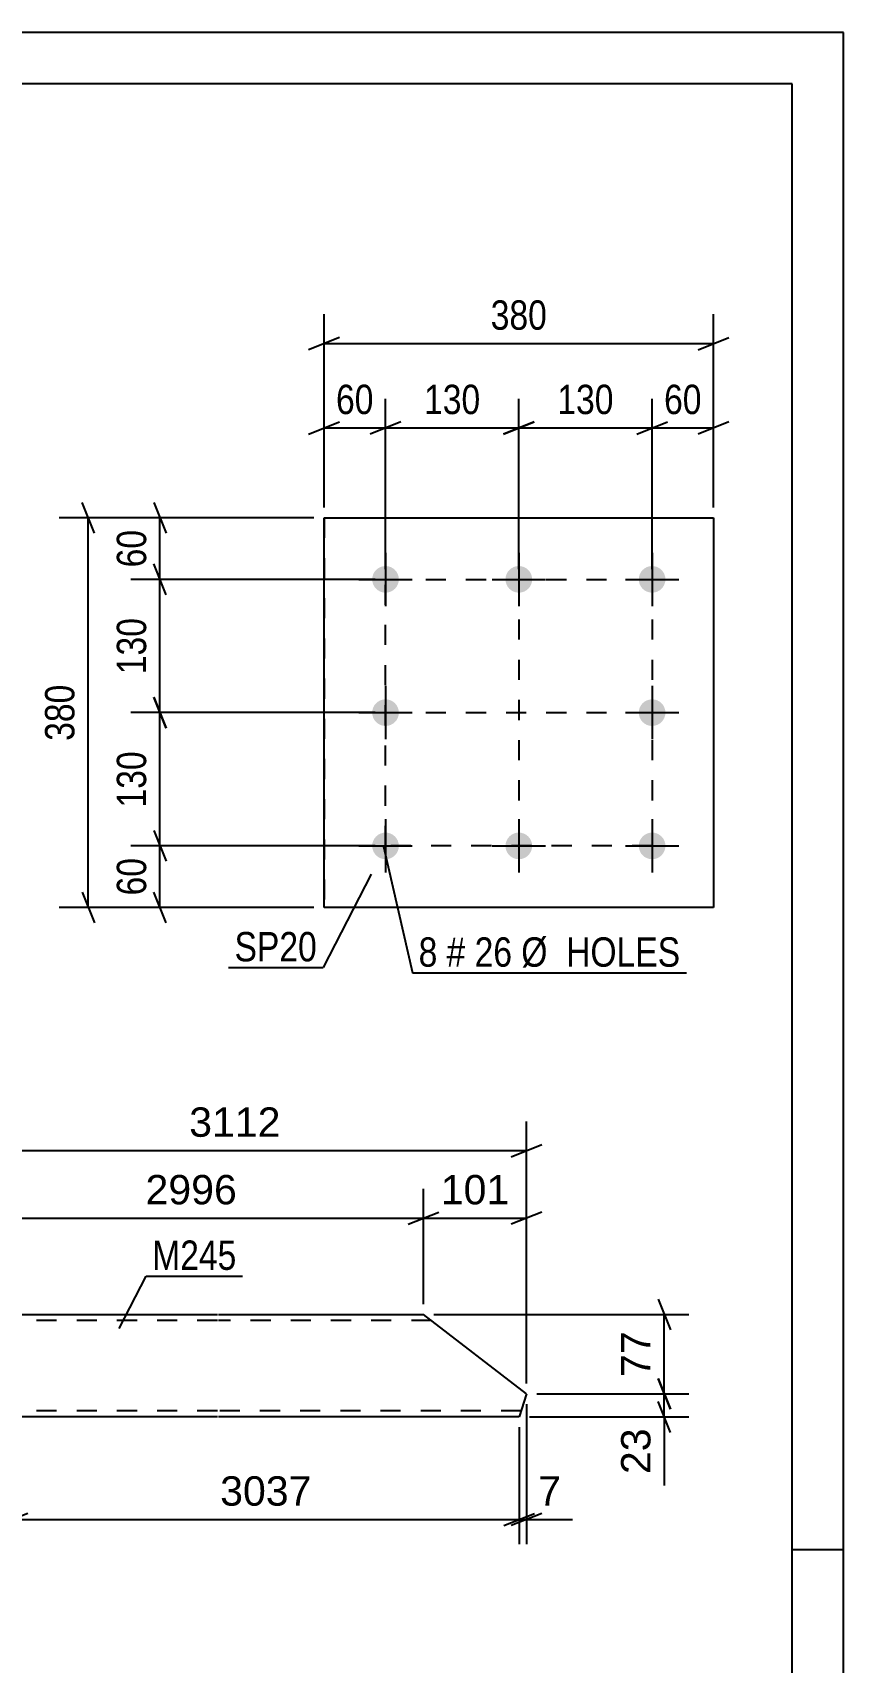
# Model space of a CAD drawing. Header units: millimetres. Extents: x 0 to 420, y 0 to 297.
# Drawn here: x 340.9 to 420, y 138 to 297 of the extents above; entities that cross this region are included whole.
import ezdxf

# ---------------------------------------------------------------- set-up
doc = ezdxf.new("R2010")
doc.units = ezdxf.units.MM
doc.linetypes.add('DXK_LINE_DOT2', pattern=[3.9198, 1.9599, -1.9599])
doc.styles.add('Arial', font='ARIAL.TTF', dxfattribs={"height": 0.2})
doc.styles.add('Arial Narrow', font='ARIALN.TTF', dxfattribs={"height": 0.2})

# ---------------------------------------------------------------- blocks, each defined once
blk = doc.blocks.new('Unknown-203774914-1113')
at = {"color": 5, "linetype": 'Continuous'}
for p, q in [((420, 297), (0, 297)), ((420, 0), (420, 297)), ((415, 292), (5, 292)), ((415, 5), (415, 292)), ((420, 149), (415, 149))]:
    blk.add_line(p, q, dxfattribs=at)
blk = doc.blocks.new('Part-203774914-2434 - 2418')
at = {"color": 2, "linetype": 'Continuous'}
for p, q in [((332.18, 167.17), (333.7, 171.97)), ((333.7, 171.97), (358.94, 171.97)), ((359.04, 171.97), (379.04, 171.97)), ((389.09, 164.23), (379.04, 171.97)), ((338.94, 161.97), (332.18, 167.17)), ((389.09, 164.23), (388.38, 161.97)), ((358.94, 161.97), (338.94, 161.97)), ((388.38, 161.97), (359.04, 161.97))]:
    blk.add_line(p, q, dxfattribs=at)
at = {"color": 7, "linetype": 'DXK_LINE_DOT2'}
for p, q in [((358.94, 171.37), (333.51, 171.37)), ((379.82, 171.37), (359.04, 171.37)), ((338.94, 161.97), (337.93, 162.74)), ((358.94, 162.57), (338.16, 162.57)), ((388.57, 162.57), (359.04, 162.57))]:
    blk.add_line(p, q, dxfattribs=at)
blk = doc.blocks.new('Part-203774914-8577 - 8571')
at = {"color": 2, "linetype": 'Continuous'}
for p, q in [((369.34, 211.67), (369.34, 249.67)), ((369.34, 249.67), (369.34, 249.67)), ((369.34, 249.67), (407.34, 249.67)), ((407.34, 249.67), (407.34, 211.67)), ((369.34, 211.67), (369.34, 211.67)), ((407.34, 211.67), (369.34, 211.67))]:
    blk.add_line(p, q, dxfattribs=at)
at = {"color": 7, "linetype": 'DXK_LINE_DOT2'}
for p, q in [((369.34, 249.67), (369.34, 211.67)), ((407.34, 249.67), (407.34, 249.67)), ((407.34, 249.67), (407.34, 211.67)), ((407.34, 211.67), (407.34, 211.67))]:
    blk.add_line(p, q, dxfattribs=at)
blk = doc.blocks.new('Bolt-203774914-8610 - 8571')
at = {"linetype": 'Continuous'}
for points in [[(375.34, 244.97, -1), (375.34, 242.37, -1)], [(388.34, 244.97, -1), (388.34, 242.37, -1)], [(401.34, 244.97, -1), (401.34, 242.37, -1)], [(375.34, 231.97, -1), (375.34, 229.37, -1)], [(401.34, 231.97, -1), (401.34, 229.37, -1)], [(375.34, 218.97, -1), (375.34, 216.37, -1)], [(388.34, 218.97, -1), (388.34, 216.37, -1)], [(401.34, 218.97, -1), (401.34, 216.37, -1)]]:
    blk.add_hatch(color=1, dxfattribs=at).paths.add_polyline_path(points)
at = {"color": 1, "linetype": 'Continuous'}
for p, q in [((375.34, 246.27), (375.34, 241.07)), ((388.34, 246.27), (388.34, 241.07)), ((401.34, 246.27), (401.34, 241.07)), ((372.74, 243.67), (377.94, 243.67)), ((385.74, 243.67), (390.94, 243.67)), ((398.74, 243.67), (403.94, 243.67)), ((375.34, 233.27), (375.34, 228.07)), ((401.34, 233.27), (401.34, 228.07)), ((372.74, 230.67), (377.94, 230.67)), ((398.74, 230.67), (403.94, 230.67)), ((375.34, 220.27), (375.34, 215.07)), ((388.34, 220.27), (388.34, 215.07)), ((401.34, 220.27), (401.34, 215.07)), ((372.74, 217.67), (377.94, 217.67)), ((385.74, 217.67), (390.94, 217.67)), ((398.74, 217.67), (403.94, 217.67))]:
    blk.add_line(p, q, dxfattribs=at)
blk = doc.blocks.new('Rectangle-203774914-8697 - 8571')
at = {"color": 1, "linetype": 'DXK_LINE_DOT2'}
blk.add_lwpolyline([(375.34, 243.67), (401.34, 243.67), (401.34, 217.67), (375.34, 217.67), (375.34, 243.67)], close=True, dxfattribs=at)
blk = doc.blocks.new('Line-203774914-8683 - 8571')
at = {"color": 1, "linetype": 'DXK_LINE_DOT2'}
blk.add_line((375.34, 230.67), (401.34, 230.67), dxfattribs=at)
blk = doc.blocks.new('Line-203774914-8690 - 8571')
at = {"color": 1, "linetype": 'DXK_LINE_DOT2'}
blk.add_line((388.34, 243.67), (388.34, 217.67), dxfattribs=at)
blk = doc.blocks.new('StraightDimension-203774914-2521 - 2418')
at = {"color": 7, "linetype": 'Continuous'}
for p, q in [((401.93, 165.73), (403.13, 162.73)), ((390.09, 164.23), (404.93, 164.23)), ((402.53, 161.97), (402.53, 164.23)), ((403.13, 160.47), (401.93, 163.47)), ((389.38, 161.97), (404.93, 161.97))]:
    blk.add_line(p, q, dxfattribs=at)
at = {"color": 0}
blk.add_wipeout([(401.78, 161.44), (397.58, 161.44), (397.58, 155.8), (401.78, 155.8)], dxfattribs=at)
at = {"color": 7, "linetype": 'Continuous'}
blk.add_line((402.53, 161.97), (402.53, 155.27), dxfattribs=at)
blk.add_line((402.53, 161.97), (402.53, 155.27), dxfattribs=at)
at = {"color": 3, "style": 'Arial'}
blk.add_text('23', height=2.865, rotation=90.0002, dxfattribs=at).set_placement((401.18, 156.4))
blk = doc.blocks.new('StraightDimension-203774914-2547 - 2418')
at = {"color": 7, "linetype": 'Continuous'}
for p, q in [((401.93, 173.47), (403.13, 170.47)), ((380.04, 171.97), (404.93, 171.97)), ((402.53, 164.23), (402.53, 171.97)), ((403.13, 162.73), (401.93, 165.73)), ((390.09, 164.23), (404.93, 164.23))]:
    blk.add_line(p, q, dxfattribs=at)
at = {"color": 0}
blk.add_wipeout([(401.78, 170.92), (397.58, 170.92), (397.58, 165.27), (401.78, 165.27)], dxfattribs=at)
at = {"color": 3, "style": 'Arial'}
blk.add_text('77', height=2.865, rotation=90.0002, dxfattribs=at).set_placement((401.18, 165.87))
blk = doc.blocks.new('StraightDimension-203774914-2573 - 2418')
at = {"color": 7, "linetype": 'Continuous'}
for p, q in [((389.09, 163.23), (389.09, 149.57)), ((388.38, 160.97), (388.38, 149.57)), ((386.88, 151.37), (389.88, 152.57)), ((390.59, 152.57), (387.59, 151.37)), ((388.38, 151.97), (389.09, 151.97))]:
    blk.add_line(p, q, dxfattribs=at)
at = {"color": 0}
blk.add_wipeout([(393.04, 152.72), (393.04, 156.92), (389.62, 156.92), (389.62, 152.72)], dxfattribs=at)
at = {"color": 7, "linetype": 'Continuous'}
blk.add_line((389.09, 151.97), (393.57, 151.97), dxfattribs=at)
blk.add_line((389.09, 151.97), (393.57, 151.97), dxfattribs=at)
at = {"color": 3, "style": 'Arial'}
blk.add_text('7', height=2.87, dxfattribs=at).set_placement((390.22, 153.32))
blk = doc.blocks.new('StraightDimension-203774914-2590 - 2418')
at = {"color": 7, "linetype": 'Continuous'}
for p, q in [((338.94, 160.97), (338.94, 149.57)), ((388.38, 160.97), (388.38, 149.57)), ((340.44, 152.57), (337.44, 151.37)), ((338.94, 151.97), (388.38, 151.97)), ((386.88, 151.37), (389.88, 152.57))]:
    blk.add_line(p, q, dxfattribs=at)
at = {"color": 0}
blk.add_wipeout([(368.71, 152.72), (368.71, 156.92), (358.61, 156.92), (358.61, 152.72)], dxfattribs=at)
at = {"color": 3, "style": 'Arial'}
blk.add_text('3037', height=2.865, dxfattribs=at).set_placement((359.21, 153.32))
blk = doc.blocks.new('StraightDimension-203774914-2649 - 2418')
at = {"color": 7, "linetype": 'Continuous'}
for p, q in [((379.04, 172.97), (379.04, 184.21)), ((389.09, 165.23), (389.09, 184.21)), ((377.54, 180.76), (380.54, 181.96)), ((379.04, 181.36), (389.09, 181.36)), ((390.59, 181.96), (387.59, 180.76))]:
    blk.add_line(p, q, dxfattribs=at)
at = {"color": 0}
blk.add_wipeout([(388, 182.11), (388, 186.31), (380.13, 186.31), (380.13, 182.11)], dxfattribs=at)
at = {"color": 3, "style": 'Arial'}
blk.add_text('101', height=2.865, dxfattribs=at).set_placement((380.73, 182.71))
blk = doc.blocks.new('StraightDimension-203774914-2666 - 2418')
at = {"color": 7, "linetype": 'Continuous'}
for p, q in [((333.7, 172.97), (333.7, 184.21)), ((379.04, 172.97), (379.04, 184.21)), ((335.2, 181.96), (332.2, 180.76)), ((333.7, 181.36), (379.04, 181.36)), ((377.54, 180.76), (380.54, 181.96))]:
    blk.add_line(p, q, dxfattribs=at)
at = {"color": 0}
blk.add_wipeout([(361.42, 182.11), (361.42, 186.31), (351.33, 186.31), (351.33, 182.11)], dxfattribs=at)
at = {"color": 3, "style": 'Arial'}
blk.add_text('2996', height=2.865, dxfattribs=at).set_placement((351.93, 182.71))
blk = doc.blocks.new('StraightDimension-203774914-2691 - 2418')
at = {"color": 7, "linetype": 'Continuous'}
for p, q in [((332.18, 168.17), (332.18, 190.8)), ((389.09, 165.23), (389.09, 190.8)), ((333.68, 188.55), (330.68, 187.35)), ((332.18, 187.95), (389.09, 187.95)), ((387.59, 187.35), (390.59, 188.55))]:
    blk.add_line(p, q, dxfattribs=at)
at = {"color": 0}
blk.add_wipeout([(365.69, 188.7), (365.69, 192.9), (355.59, 192.9), (355.59, 188.7)], dxfattribs=at)
at = {"color": 3, "style": 'Arial'}
blk.add_text('3112', height=2.865, dxfattribs=at).set_placement((356.19, 189.3))
blk = doc.blocks.new('StraightDimension-203774914-8633 - 8571')
at = {"color": 7, "linetype": 'Continuous'}
for p, q in [((369.34, 250.67), (369.34, 261.29)), ((375.34, 244.67), (375.34, 261.29)), ((367.84, 257.84), (370.84, 259.04)), ((369.34, 258.44), (375.34, 258.44)), ((376.84, 259.04), (373.84, 257.84))]:
    blk.add_line(p, q, dxfattribs=at)
at = {"color": 0}
blk.add_wipeout([(374.77, 259.19), (374.77, 263.39), (369.91, 263.39), (369.91, 259.19)], dxfattribs=at)
at = {"color": 3, "style": 'Arial Narrow'}
blk.add_text('60', height=2.863, dxfattribs=at).set_placement((370.51, 259.79))
blk = doc.blocks.new('StraightDimension-203774914-8612 - 8571')
at = {"color": 7, "linetype": 'Continuous'}
for p, q in [((369.34, 250.67), (369.34, 269.52)), ((407.34, 250.67), (407.34, 269.52)), ((370.84, 267.27), (367.84, 266.07)), ((405.84, 266.07), (408.84, 267.27)), ((369.34, 266.67), (407.34, 266.67))]:
    blk.add_line(p, q, dxfattribs=at)
at = {"color": 0}
blk.add_wipeout([(391.68, 267.42), (391.68, 271.62), (385, 271.62), (385, 267.42)], dxfattribs=at)
at = {"color": 3, "style": 'Arial Narrow'}
blk.add_text('380', height=2.863, dxfattribs=at).set_placement((385.6, 268.02))
blk = doc.blocks.new('StraightDimension-203774914-8623 - 8571')
at = {"color": 7, "linetype": 'Continuous'}
for p, q in [((401.34, 244.67), (401.34, 261.29)), ((407.34, 250.67), (407.34, 261.29)), ((399.84, 257.84), (402.84, 259.04)), ((401.34, 258.44), (407.34, 258.44)), ((408.84, 259.04), (405.84, 257.84))]:
    blk.add_line(p, q, dxfattribs=at)
at = {"color": 0}
blk.add_wipeout([(406.77, 259.19), (406.77, 263.39), (401.91, 263.39), (401.91, 259.19)], dxfattribs=at)
at = {"color": 3, "style": 'Arial Narrow'}
blk.add_text('60', height=2.863, dxfattribs=at).set_placement((402.51, 259.79))
blk = doc.blocks.new('StraightDimension-203774914-8643 - 8571')
at = {"color": 7, "linetype": 'Continuous'}
for p, q in [((388.34, 244.67), (388.34, 261.29)), ((401.34, 244.67), (401.34, 261.29)), ((389.84, 259.04), (386.84, 257.84)), ((388.34, 258.44), (401.34, 258.44)), ((399.84, 257.84), (402.84, 259.04))]:
    blk.add_line(p, q, dxfattribs=at)
at = {"color": 0}
blk.add_wipeout([(398.18, 259.19), (398.18, 263.39), (391.5, 263.39), (391.5, 259.19)], dxfattribs=at)
at = {"color": 3, "style": 'Arial Narrow'}
blk.add_text('130', height=2.863, dxfattribs=at).set_placement((392.1, 259.79))
blk = doc.blocks.new('StraightDimension-203774914-8645 - 8571')
at = {"color": 7, "linetype": 'Continuous'}
for p, q in [((375.34, 244.67), (375.34, 261.29)), ((388.34, 244.67), (388.34, 261.29)), ((376.84, 259.04), (373.84, 257.84)), ((375.34, 258.44), (388.34, 258.44)), ((386.84, 257.84), (389.84, 259.04))]:
    blk.add_line(p, q, dxfattribs=at)
at = {"color": 0}
blk.add_wipeout([(385.18, 259.19), (385.18, 263.39), (378.5, 263.39), (378.5, 259.19)], dxfattribs=at)
at = {"color": 3, "style": 'Arial Narrow'}
blk.add_text('130', height=2.863, dxfattribs=at).set_placement((379.1, 259.79))
blk = doc.blocks.new('StraightDimension-203774914-8648 - 8571')
at = {"color": 7, "linetype": 'Continuous'}
for p, q in [((368.34, 249.67), (343.49, 249.67)), ((346.94, 248.17), (345.74, 251.17)), ((346.34, 211.67), (346.34, 249.67)), ((345.74, 213.17), (346.94, 210.17)), ((368.34, 211.67), (343.49, 211.67))]:
    blk.add_line(p, q, dxfattribs=at)
at = {"color": 0}
blk.add_wipeout([(345.59, 234.01), (341.39, 234.01), (341.39, 227.32), (345.59, 227.32)], dxfattribs=at)
at = {"color": 3, "style": 'Arial Narrow'}
blk.add_text('380', height=2.863, rotation=90.0002, dxfattribs=at).set_placement((344.99, 227.92))
blk = doc.blocks.new('StraightDimension-203774914-8659 - 8571')
at = {"color": 7, "linetype": 'Continuous'}
for p, q in [((353.94, 229.17), (352.74, 232.17)), ((374.34, 230.67), (350.49, 230.67)), ((353.34, 217.67), (353.34, 230.67)), ((352.74, 219.17), (353.94, 216.17)), ((374.34, 217.67), (350.49, 217.67))]:
    blk.add_line(p, q, dxfattribs=at)
at = {"color": 0}
blk.add_wipeout([(352.59, 227.51), (348.39, 227.51), (348.39, 220.82), (352.59, 220.82)], dxfattribs=at)
at = {"color": 3, "style": 'Arial Narrow'}
blk.add_text('130', height=2.863, rotation=90.0002, dxfattribs=at).set_placement((351.99, 221.42))
blk = doc.blocks.new('StraightDimension-203774914-8661 - 8571')
at = {"color": 7, "linetype": 'Continuous'}
for p, q in [((353.94, 242.17), (352.74, 245.17)), ((374.34, 243.67), (350.49, 243.67)), ((353.34, 230.67), (353.34, 243.67)), ((352.74, 232.17), (353.94, 229.17)), ((374.34, 230.67), (350.49, 230.67))]:
    blk.add_line(p, q, dxfattribs=at)
at = {"color": 0}
blk.add_wipeout([(352.59, 240.51), (348.39, 240.51), (348.39, 233.82), (352.59, 233.82)], dxfattribs=at)
at = {"color": 3, "style": 'Arial Narrow'}
blk.add_text('130', height=2.863, rotation=90.0002, dxfattribs=at).set_placement((351.99, 234.42))
blk = doc.blocks.new('StraightDimension-203774914-8663 - 8571')
at = {"color": 7, "linetype": 'Continuous'}
for p, q in [((368.34, 249.67), (350.49, 249.67)), ((352.74, 251.17), (353.94, 248.17)), ((353.34, 243.67), (353.34, 249.67)), ((353.94, 242.17), (352.74, 245.17)), ((374.34, 243.67), (350.49, 243.67))]:
    blk.add_line(p, q, dxfattribs=at)
at = {"color": 0}
blk.add_wipeout([(352.59, 249.09), (348.39, 249.09), (348.39, 244.24), (352.59, 244.24)], dxfattribs=at)
at = {"color": 3, "style": 'Arial Narrow'}
blk.add_text('60', height=2.863, rotation=90.0002, dxfattribs=at).set_placement((351.99, 244.84))
blk = doc.blocks.new('StraightDimension-203774914-8673 - 8571')
at = {"color": 7, "linetype": 'Continuous'}
for p, q in [((352.74, 219.17), (353.94, 216.17)), ((374.34, 217.67), (350.49, 217.67)), ((353.34, 211.67), (353.34, 217.67)), ((353.94, 210.17), (352.74, 213.17)), ((368.34, 211.67), (350.49, 211.67))]:
    blk.add_line(p, q, dxfattribs=at)
at = {"color": 0}
blk.add_wipeout([(352.59, 217.09), (348.39, 217.09), (348.39, 212.24), (352.59, 212.24)], dxfattribs=at)
at = {"color": 3, "style": 'Arial Narrow'}
blk.add_text('60', height=2.863, rotation=90.0002, dxfattribs=at).set_placement((351.99, 212.84))
blk = doc.blocks.new('Mark-203774914-2430 - 2418')
at = {"color": 0}
blk.add_wipeout([(360.8, 176.32), (360.8, 179.32), (352.58, 179.32), (352.58, 176.32)], dxfattribs=at)
blk.add_wipeout([(360.8, 176.32), (360.8, 179.32), (352.58, 179.32), (352.58, 176.32)], dxfattribs=at)
at = {"color": 30, "linetype": 'Continuous'}
for p, q in [((349.37, 170.6), (351.98, 175.72)), ((351.98, 175.72), (361.4, 175.72))]:
    blk.add_line(p, q, dxfattribs=at)
at = {"color": 3, "style": 'Arial Narrow'}
blk.add_text('M245', height=2.863, dxfattribs=at).set_placement((352.58, 176.32))
blk = doc.blocks.new('Mark-203774914-8606 - 8571')
at = {"color": 0}
for points in [[(380.4, 205.89), (380.4, 208.89), (378.57, 208.89), (378.57, 205.89)], [(383.13, 205.89), (383.13, 208.89), (381.3, 208.89), (381.3, 205.89)], [(387.68, 205.89), (387.68, 208.89), (384.03, 208.89), (384.03, 205.89)], [(404.11, 205.89), (404.11, 208.89), (388.58, 208.89), (388.58, 205.89)]]:
    blk.add_wipeout(points, dxfattribs=at)
for points in [[(380.4, 205.89), (380.4, 208.89), (378.57, 208.89), (378.57, 205.89)], [(383.13, 205.89), (383.13, 208.89), (381.3, 208.89), (381.3, 205.89)], [(387.68, 205.89), (387.68, 208.89), (384.03, 208.89), (384.03, 205.89)], [(404.11, 205.89), (404.11, 208.89), (388.58, 208.89), (388.58, 205.89)]]:
    blk.add_wipeout(points, dxfattribs=at)
at = {"color": 7, "linetype": 'Continuous'}
for p, q in [((375.14, 217.61), (377.97, 205.29)), ((377.97, 205.29), (404.71, 205.29))]:
    blk.add_line(p, q, dxfattribs=at)
at = {"color": 3, "style": 'Arial Narrow'}
for s, height, p in [('8', 2.86, (378.57, 205.89)), ('#', 2.86, (381.3, 205.89)), ('26', 2.863, (384.03, 205.89)), ('Ø  HOLES', 2.863, (388.58, 205.89))]:
    blk.add_text(s, height=height, dxfattribs=at).set_placement(p)
blk = doc.blocks.new('Mark-203774914-8573 - 8571')
at = {"color": 0}
blk.add_wipeout([(368.65, 206.41), (368.65, 209.41), (360.61, 209.41), (360.61, 206.41)], dxfattribs=at)
blk.add_wipeout([(368.65, 206.41), (368.65, 209.41), (360.61, 209.41), (360.61, 206.41)], dxfattribs=at)
at = {"color": 30, "linetype": 'Continuous'}
for p in [(373.95, 214.93), (360.01, 205.81)]:
    blk.add_line(p, (369.25, 205.81), dxfattribs=at)
at = {"color": 3, "style": 'Arial Narrow'}
blk.add_text('SP20', height=2.863, dxfattribs=at).set_placement((360.61, 206.41))

msp = doc.modelspace()

# ---------------------------------------------------------------- block references
for name in ['Unknown-203774914-1113', 'Part-203774914-8577 - 8571', 'Bolt-203774914-8610 - 8571', 'Rectangle-203774914-8697 - 8571', 'Line-203774914-8690 - 8571', 'Line-203774914-8683 - 8571', 'Part-203774914-2434 - 2418']:
    msp.add_blockref(name, (0, 0))

# ---------------------------------------------------------------- next in the draw order: block references
for name in ['StraightDimension-203774914-8633 - 8571', 'Mark-203774914-8606 - 8571', 'StraightDimension-203774914-2521 - 2418']:
    msp.add_blockref(name, (0, 0))

# ---------------------------------------------------------------- next in the draw order: block references
for name in ['StraightDimension-203774914-8612 - 8571', 'StraightDimension-203774914-2547 - 2418']:
    msp.add_blockref(name, (0, 0))

# ---------------------------------------------------------------- next in the draw order: block references
for name in ['StraightDimension-203774914-8623 - 8571', 'StraightDimension-203774914-8648 - 8571', 'StraightDimension-203774914-2649 - 2418', 'StraightDimension-203774914-2573 - 2418']:
    msp.add_blockref(name, (0, 0))

# ---------------------------------------------------------------- next in the draw order: block references
for name in ['StraightDimension-203774914-8643 - 8571', 'StraightDimension-203774914-8659 - 8571', 'StraightDimension-203774914-2666 - 2418', 'StraightDimension-203774914-2590 - 2418']:
    msp.add_blockref(name, (0, 0))

# ---------------------------------------------------------------- next in the draw order: block references
for name in ['StraightDimension-203774914-8645 - 8571', 'StraightDimension-203774914-8673 - 8571', 'StraightDimension-203774914-2691 - 2418']:
    msp.add_blockref(name, (0, 0))

# ---------------------------------------------------------------- next in the draw order: block references
for name in ['StraightDimension-203774914-8661 - 8571', 'Mark-203774914-8573 - 8571', 'Mark-203774914-2430 - 2418']:
    msp.add_blockref(name, (0, 0))

# ---------------------------------------------------------------- next in the draw order: block references
msp.add_blockref('StraightDimension-203774914-8663 - 8571', (0, 0))

doc.saveas('drawing.dxf')
